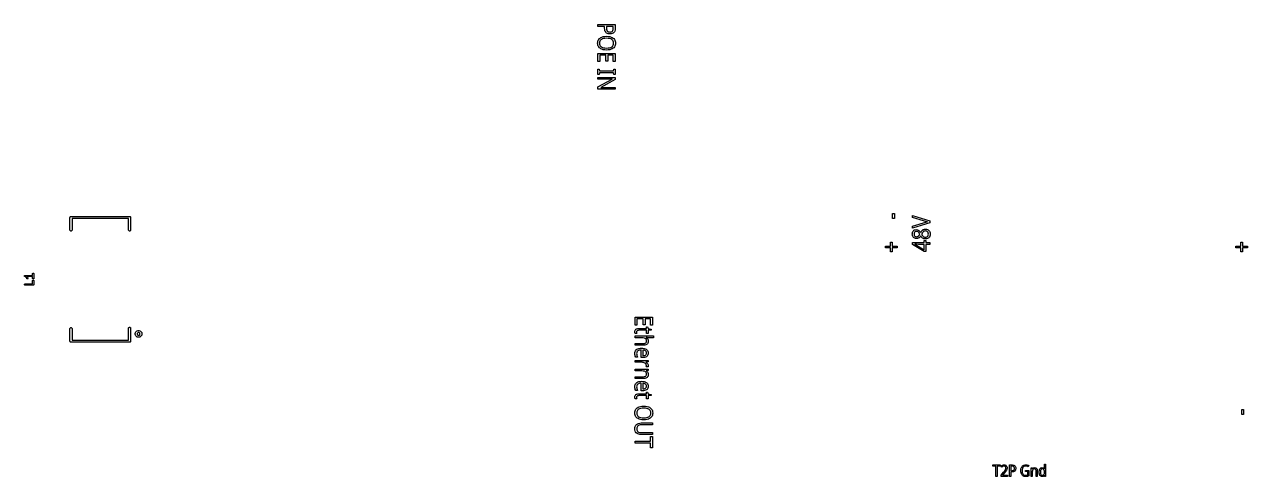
# Model space of a CAD drawing. Header units: inches. Extents: x 5.9 to 18, y -6.3 to -1.5.
# Drawn here: x 12.04 to 17.96, y -6.27 to -4.09 of the extents above; entities that cross this region are included whole.
import ezdxf

# ---------------------------------------------------------------- set-up
doc = ezdxf.new("R2010")
doc.units = ezdxf.units.IN
doc.header["$MEASUREMENT"] = 0
doc.layers.add('F.Silkscreen', color=41, linetype='CONTINUOUS', true_color=0xf2eda1)

msp = doc.modelspace()

# ---------------------------------------------------------------- linework, layer by layer
at = {"layer": 'F.Silkscreen', "linetype": 'CONTINUOUS'}
for p, q in [((14.8148, -4.0971), (14.8148, -4.088)), ((14.8148, -4.088), (14.8988, -4.088)), ((14.8475, -4.0971), (14.8148, -4.0971)), ((14.8475, -4.1044), (14.8475, -4.0971)), ((14.8475, -4.1054), (14.8475, -4.1044)), ((14.848, -4.1125), (14.8475, -4.1054)), ((14.8493, -4.1181), (14.848, -4.1125)), ((14.8513, -4.1225), (14.8493, -4.1181)), ((14.8542, -4.1264), (14.8513, -4.1225)), ((14.8574, -4.1293), (14.8542, -4.1264)), ((14.8897, -4.0971), (14.8566, -4.0971)), ((14.8566, -4.0971), (14.8566, -4.1044)), ((14.8566, -4.1044), (14.8571, -4.1112)), ((14.8571, -4.1112), (14.8585, -4.1161)), ((14.8611, -4.1314), (14.8574, -4.1293)), ((14.8585, -4.1161), (14.8605, -4.1197)), ((14.8605, -4.1197), (14.8626, -4.1218)), ((14.8652, -4.1329), (14.8611, -4.1314)), ((14.8626, -4.1218), (14.8654, -4.1234)), ((14.8695, -4.1338), (14.8652, -4.1329)), ((14.8654, -4.1234), (14.869, -4.1244)), ((14.869, -4.1244), (14.8736, -4.1247)), ((14.8741, -4.1341), (14.8695, -4.1338)), ((14.8736, -4.1247), (14.8776, -4.1244)), ((14.8799, -4.1337), (14.8741, -4.1341)), ((14.8776, -4.1244), (14.8809, -4.1235)), ((14.8847, -4.1324), (14.8799, -4.1337)), ((14.8809, -4.1235), (14.8836, -4.1222)), ((14.8836, -4.1222), (14.8857, -4.1203)), ((14.8888, -4.1304), (14.8847, -4.1324)), ((14.8857, -4.1203), (14.8878, -4.1171)), ((14.8878, -4.1171), (14.8892, -4.1126)), ((14.8923, -4.1276), (14.8888, -4.1304)), ((14.8892, -4.1126), (14.8897, -4.1063)), ((14.8897, -4.1063), (14.8897, -4.0971)), ((14.8949, -4.1243), (14.8923, -4.1276)), ((14.897, -4.12), (14.8949, -4.1243)), ((14.8983, -4.1143), (14.897, -4.12)), ((14.8988, -4.1071), (14.8983, -4.1143)), ((14.8988, -4.088), (14.8988, -4.1071)), ((14.8137, -4.1786), (14.814, -4.173)), ((14.814, -4.184), (14.8137, -4.1786)), ((14.814, -4.173), (14.8151, -4.1681)), ((14.8151, -4.1889), (14.814, -4.184)), ((14.8151, -4.1681), (14.8168, -4.1638)), ((14.8168, -4.1931), (14.8151, -4.1889)), ((14.8168, -4.1638), (14.8191, -4.16)), ((14.8191, -4.1968), (14.8168, -4.1931)), ((14.8191, -4.16), (14.822, -4.1565)), ((14.822, -4.2003), (14.8191, -4.1968)), ((14.822, -4.1565), (14.8255, -4.1536)), ((14.8255, -4.2033), (14.822, -4.2003)), ((14.8232, -4.1737), (14.8228, -4.1786)), ((14.8228, -4.1786), (14.8232, -4.1835)), ((14.8244, -4.1695), (14.8232, -4.1737)), ((14.8232, -4.1835), (14.8244, -4.1877)), ((14.8263, -4.1661), (14.8244, -4.1695)), ((14.8244, -4.1877), (14.8263, -4.1912)), ((14.8255, -4.1536), (14.8296, -4.151)), ((14.8287, -4.1631), (14.8263, -4.1661)), ((14.8263, -4.1912), (14.8288, -4.1941)), ((14.8319, -4.1606), (14.8287, -4.1631)), ((14.8288, -4.1941), (14.8319, -4.1965)), ((14.8296, -4.151), (14.8342, -4.1489)), ((14.8366, -4.1583), (14.8319, -4.1606)), ((14.8319, -4.1965), (14.8366, -4.1989)), ((14.8342, -4.1489), (14.8409, -4.147)), ((14.8422, -4.1565), (14.8366, -4.1583)), ((14.8366, -4.1989), (14.8422, -4.2006)), ((14.8409, -4.147), (14.8484, -4.1458)), ((14.8489, -4.1553), (14.8422, -4.1565)), ((14.8422, -4.2006), (14.8489, -4.2018)), ((14.8484, -4.1458), (14.857, -4.1453)), ((14.8569, -4.1549), (14.8489, -4.1553)), ((14.865, -4.1553), (14.8569, -4.1549)), ((14.857, -4.1453), (14.8656, -4.1458)), ((14.8716, -4.1565), (14.865, -4.1553)), ((14.865, -4.2018), (14.8717, -4.2006)), ((14.8656, -4.1458), (14.8731, -4.147)), ((14.8772, -4.1583), (14.8716, -4.1565)), ((14.8717, -4.2006), (14.8772, -4.1989)), ((14.8731, -4.147), (14.8796, -4.1489)), ((14.8818, -4.1607), (14.8772, -4.1583)), ((14.8772, -4.1989), (14.8818, -4.1965)), ((14.8796, -4.1489), (14.8842, -4.151)), ((14.8849, -4.1632), (14.8818, -4.1607)), ((14.8818, -4.1965), (14.8849, -4.1941)), ((14.8842, -4.151), (14.8882, -4.1535)), ((14.8874, -4.1661), (14.8849, -4.1632)), ((14.8849, -4.1941), (14.8874, -4.1912)), ((14.8892, -4.1696), (14.8874, -4.1661)), ((14.8874, -4.1912), (14.8892, -4.1877)), ((14.8882, -4.1535), (14.8917, -4.1565)), ((14.8918, -4.2003), (14.8883, -4.2033)), ((14.8904, -4.1738), (14.8892, -4.1696)), ((14.8892, -4.1877), (14.8904, -4.1836)), ((14.8908, -4.1787), (14.8904, -4.1738)), ((14.8904, -4.1836), (14.8908, -4.1787)), ((14.8917, -4.1565), (14.8947, -4.16)), ((14.8947, -4.1968), (14.8918, -4.2003)), ((14.8947, -4.16), (14.897, -4.1638)), ((14.897, -4.1931), (14.8947, -4.1968)), ((14.897, -4.1638), (14.8986, -4.1681)), ((14.8987, -4.1889), (14.897, -4.1931)), ((14.8986, -4.1681), (14.8997, -4.173)), ((14.8997, -4.1841), (14.8987, -4.1889)), ((14.8997, -4.173), (14.9001, -4.1787)), ((14.9001, -4.1787), (14.8997, -4.1841)), ((14.8148, -4.2679), (14.8148, -4.2277)), ((14.8148, -4.2277), (14.8988, -4.2277)), ((14.8541, -4.2367), (14.8241, -4.2367)), ((14.8241, -4.2367), (14.8241, -4.2679)), ((14.8295, -4.2058), (14.8255, -4.2033)), ((14.8342, -4.208), (14.8295, -4.2058)), ((14.8408, -4.21), (14.8342, -4.208)), ((14.8483, -4.2113), (14.8408, -4.21)), ((14.8569, -4.2118), (14.8483, -4.2113)), ((14.8489, -4.2018), (14.8569, -4.2022)), ((14.8541, -4.2661), (14.8541, -4.2367)), ((14.8569, -4.2022), (14.865, -4.2018)), ((14.8655, -4.2113), (14.8569, -4.2118)), ((14.8895, -4.2367), (14.8633, -4.2367)), ((14.8633, -4.2367), (14.8633, -4.2661)), ((14.8731, -4.21), (14.8655, -4.2113)), ((14.8797, -4.208), (14.8731, -4.21)), ((14.8843, -4.2058), (14.8797, -4.208)), ((14.8883, -4.2033), (14.8843, -4.2058)), ((14.8895, -4.2679), (14.8895, -4.2367)), ((14.8988, -4.2277), (14.8988, -4.2679)), ((14.8241, -4.2679), (14.8148, -4.2679)), ((14.8148, -4.3301), (14.8148, -4.3041)), ((14.8148, -4.3041), (14.8209, -4.3041)), ((14.8209, -4.3041), (14.8232, -4.3126)), ((14.8232, -4.3126), (14.8903, -4.3126)), ((14.8633, -4.2661), (14.8541, -4.2661)), ((14.8988, -4.2679), (14.8895, -4.2679)), ((14.8903, -4.3126), (14.8927, -4.3041)), ((14.8927, -4.3041), (14.8988, -4.3041)), ((14.8988, -4.3041), (14.8988, -4.3301)), ((14.8209, -4.3301), (14.8148, -4.3301)), ((14.8148, -4.3523), (14.8148, -4.344)), ((14.8148, -4.344), (14.8988, -4.344)), ((14.8148, -4.3904), (14.8846, -4.3519)), ((14.8617, -4.3523), (14.8148, -4.3523)), ((14.8232, -4.3216), (14.8209, -4.3301)), ((14.8903, -4.3216), (14.8232, -4.3216)), ((14.8988, -4.3544), (14.8293, -4.3929)), ((14.8743, -4.352), (14.8617, -4.3523)), ((14.8846, -4.3515), (14.8743, -4.352)), ((14.8846, -4.3519), (14.8846, -4.3515)), ((14.8927, -4.3301), (14.8903, -4.3216)), ((14.8988, -4.3301), (14.8927, -4.3301)), ((14.8988, -4.344), (14.8988, -4.3544)), ((14.8148, -4.401), (14.8148, -4.3904)), ((14.8988, -4.401), (14.8148, -4.401)), ((14.8293, -4.3929), (14.8293, -4.3933)), ((14.8293, -4.3933), (14.8349, -4.393)), ((14.8349, -4.393), (14.8432, -4.3927)), ((14.8432, -4.3927), (14.8514, -4.3925)), ((14.8514, -4.3925), (14.8988, -4.3925)), ((14.8988, -4.3925), (14.8988, -4.401)), ((12.2608, -5.0217), (12.2609, -5.0207)), ((12.2608, -5.0827), (12.2608, -5.0217)), ((12.2609, -5.0207), (12.2617, -5.0189)), ((12.2617, -5.0189), (12.263, -5.0176)), ((12.263, -5.0176), (12.2648, -5.0168)), ((12.2648, -5.0168), (12.2657, -5.0167)), ((12.2657, -5.0167), (12.5492, -5.0167)), ((12.5443, -5.0266), (12.2707, -5.0266)), ((12.2707, -5.0266), (12.2707, -5.0827)), ((12.5443, -5.0827), (12.5443, -5.0266)), ((12.5492, -5.0167), (12.5502, -5.0168)), ((12.5502, -5.0168), (12.5519, -5.0176)), ((12.5519, -5.0176), (12.5533, -5.0189)), ((12.5533, -5.0189), (12.554, -5.0207)), ((12.554, -5.0207), (12.5541, -5.0217)), ((12.5541, -5.0217), (12.5541, -5.0827)), ((16.2402, -5.0269), (16.2402, -5.0025)), ((16.2402, -5.0025), (16.2493, -5.0025)), ((16.2493, -5.0269), (16.2402, -5.0269)), ((16.2493, -5.0025), (16.2493, -5.0269)), ((16.3373, -5.0221), (16.3373, -5.0125)), ((16.3373, -5.0125), (16.4213, -5.0382)), ((16.3909, -5.0382), (16.3373, -5.0221)), ((12.2609, -5.0836), (12.2608, -5.0827)), ((12.2617, -5.0854), (12.2609, -5.0836)), ((12.263, -5.0868), (12.2617, -5.0854)), ((12.2648, -5.0875), (12.263, -5.0868)), ((12.2667, -5.0875), (12.2648, -5.0875)), ((12.2685, -5.0868), (12.2667, -5.0875)), ((12.2698, -5.0854), (12.2685, -5.0868)), ((12.2706, -5.0836), (12.2698, -5.0854)), ((12.2707, -5.0827), (12.2706, -5.0836)), ((12.5444, -5.0836), (12.5443, -5.0827)), ((12.5451, -5.0854), (12.5444, -5.0836)), ((12.5465, -5.0868), (12.5451, -5.0854)), ((12.5483, -5.0875), (12.5465, -5.0868)), ((12.5502, -5.0875), (12.5483, -5.0875)), ((12.5519, -5.0868), (12.5502, -5.0875)), ((12.5533, -5.0854), (12.5519, -5.0868)), ((12.554, -5.0836), (12.5533, -5.0854)), ((12.5541, -5.0827), (12.554, -5.0836)), ((16.4213, -5.0473), (16.3373, -5.073)), ((16.3373, -5.0635), (16.3912, -5.0473)), ((16.3373, -5.073), (16.3373, -5.0635)), ((16.3391, -5.0895), (16.3413, -5.0864)), ((16.3413, -5.0864), (16.3442, -5.0837)), ((16.3442, -5.0837), (16.3475, -5.0819)), ((16.3475, -5.0819), (16.3515, -5.0807)), ((16.3515, -5.0807), (16.3562, -5.0803)), ((16.3566, -5.0891), (16.3529, -5.0895)), ((16.3562, -5.0803), (16.3611, -5.0808)), ((16.3606, -5.0895), (16.3566, -5.0891)), ((16.3611, -5.0808), (16.3651, -5.0822)), ((16.3651, -5.0822), (16.3686, -5.0844)), ((16.3686, -5.0844), (16.3717, -5.0872)), ((16.3717, -5.0872), (16.3744, -5.0904)), ((16.3795, -5.0898), (16.3824, -5.086)), ((16.3824, -5.086), (16.3858, -5.0827)), ((16.3858, -5.0827), (16.3896, -5.0802)), ((16.3924, -5.0885), (16.3895, -5.0908)), ((16.3896, -5.0802), (16.3925, -5.079)), ((16.4008, -5.041), (16.3909, -5.0382)), ((16.3912, -5.0473), (16.4009, -5.0446)), ((16.3958, -5.0871), (16.3924, -5.0885)), ((16.3925, -5.079), (16.3957, -5.0783)), ((16.3957, -5.0783), (16.3995, -5.078)), ((16.3996, -5.0867), (16.3958, -5.0871)), ((16.3995, -5.078), (16.4047, -5.0784)), ((16.4037, -5.0871), (16.3996, -5.0867)), ((16.4095, -5.0428), (16.4008, -5.041)), ((16.4009, -5.0446), (16.4095, -5.0428)), ((16.4072, -5.0884), (16.4037, -5.0871)), ((16.4047, -5.0784), (16.4091, -5.0796)), ((16.4102, -5.0906), (16.4072, -5.0884)), ((16.4091, -5.0796), (16.4129, -5.0816)), ((16.4129, -5.0816), (16.4163, -5.0844)), ((16.4163, -5.0844), (16.4189, -5.0877)), ((16.4189, -5.0877), (16.4208, -5.0916)), ((16.4213, -5.0382), (16.4213, -5.0473)), ((16.2306, -5.1609), (16.2306, -5.1408)), ((16.2306, -5.1408), (16.239, -5.1408)), ((16.239, -5.1408), (16.239, -5.1609)), ((16.3361, -5.1019), (16.3365, -5.0972)), ((16.3361, -5.102), (16.3361, -5.1019)), ((16.3364, -5.106), (16.3361, -5.102)), ((16.3372, -5.1096), (16.3364, -5.106)), ((16.3365, -5.0972), (16.3375, -5.093)), ((16.3368, -5.1516), (16.3368, -5.1431)), ((16.3368, -5.1431), (16.3929, -5.1431)), ((16.3385, -5.1129), (16.3372, -5.1096)), ((16.3375, -5.093), (16.3391, -5.0895)), ((16.3403, -5.1159), (16.3385, -5.1129)), ((16.3426, -5.1185), (16.3403, -5.1159)), ((16.3452, -5.1205), (16.3426, -5.1185)), ((16.3449, -5.0982), (16.3445, -5.102)), ((16.3445, -5.102), (16.3449, -5.1056)), ((16.3459, -5.0951), (16.3449, -5.0982)), ((16.3449, -5.1056), (16.3459, -5.1086)), ((16.3483, -5.1221), (16.3452, -5.1205)), ((16.3476, -5.0926), (16.3459, -5.0951)), ((16.3459, -5.1086), (16.3476, -5.1111)), ((16.3499, -5.0907), (16.3476, -5.0926)), ((16.3476, -5.1111), (16.3499, -5.1131)), ((16.3519, -5.123), (16.3483, -5.1221)), ((16.3529, -5.0895), (16.3499, -5.0907)), ((16.3499, -5.1131), (16.3529, -5.1143)), ((16.3561, -5.1234), (16.3519, -5.123)), ((16.3529, -5.1143), (16.3566, -5.1147)), ((16.3611, -5.1229), (16.3561, -5.1234)), ((16.3566, -5.1147), (16.3607, -5.1142)), ((16.3639, -5.0907), (16.3606, -5.0895)), ((16.3607, -5.1142), (16.3639, -5.1129)), ((16.3653, -5.1217), (16.3611, -5.1229)), ((16.3666, -5.0927), (16.3639, -5.0907)), ((16.3639, -5.1129), (16.3666, -5.1109)), ((16.3689, -5.1197), (16.3653, -5.1217)), ((16.3699, -5.0966), (16.3666, -5.0927)), ((16.3666, -5.1109), (16.3689, -5.1082)), ((16.3689, -5.1082), (16.3717, -5.1034)), ((16.3735, -5.1157), (16.3689, -5.1197)), ((16.3728, -5.1015), (16.3699, -5.0966)), ((16.3717, -5.1034), (16.3728, -5.1015)), ((16.3774, -5.1108), (16.3735, -5.1157)), ((16.3744, -5.0904), (16.3768, -5.094)), ((16.3768, -5.094), (16.3795, -5.0898)), ((16.3798, -5.1146), (16.3774, -5.1108)), ((16.3826, -5.1181), (16.3798, -5.1146)), ((16.3823, -5.1018), (16.3816, -5.1034)), ((16.3816, -5.1034), (16.3841, -5.1077)), ((16.3846, -5.0973), (16.3823, -5.1018)), ((16.386, -5.1212), (16.3826, -5.1181)), ((16.3841, -5.1077), (16.3866, -5.1111)), ((16.387, -5.0937), (16.3846, -5.0973)), ((16.3899, -5.1236), (16.386, -5.1212)), ((16.3866, -5.1111), (16.3892, -5.1135)), ((16.3895, -5.0908), (16.387, -5.0937)), ((16.3892, -5.1135), (16.3923, -5.1155)), ((16.3928, -5.1248), (16.3899, -5.1236)), ((16.3923, -5.1155), (16.3958, -5.1166)), ((16.3961, -5.1255), (16.3928, -5.1248)), ((16.3929, -5.1431), (16.3929, -5.1326)), ((16.3929, -5.1326), (16.4022, -5.1326)), ((16.3958, -5.1166), (16.4, -5.117)), ((16.3999, -5.1257), (16.3961, -5.1255)), ((16.4051, -5.1253), (16.3999, -5.1257)), ((16.4, -5.117), (16.4039, -5.1166)), ((16.4022, -5.1326), (16.4022, -5.1431)), ((16.4022, -5.1431), (16.4213, -5.1431)), ((16.4039, -5.1166), (16.4072, -5.1154)), ((16.4095, -5.1241), (16.4051, -5.1253)), ((16.4072, -5.1154), (16.4102, -5.1133)), ((16.4133, -5.1221), (16.4095, -5.1241)), ((16.4123, -5.0933), (16.4102, -5.0906)), ((16.4102, -5.1133), (16.4123, -5.1106)), ((16.4137, -5.097), (16.4123, -5.0933)), ((16.4123, -5.1106), (16.4137, -5.1069)), ((16.4165, -5.1194), (16.4133, -5.1221)), ((16.4142, -5.1018), (16.4137, -5.097)), ((16.4137, -5.1069), (16.4142, -5.1018)), ((16.419, -5.1162), (16.4165, -5.1194)), ((16.4208, -5.1123), (16.419, -5.1162)), ((16.4208, -5.0916), (16.422, -5.0962)), ((16.422, -5.1075), (16.4208, -5.1123)), ((16.4213, -5.1431), (16.4213, -5.1517)), ((16.422, -5.0962), (16.4224, -5.1016)), ((16.4224, -5.1016), (16.422, -5.1075)), ((17.9256, -5.1609), (17.9256, -5.1408)), ((17.9256, -5.1408), (17.934, -5.1408)), ((17.934, -5.1408), (17.934, -5.1609)), ((16.2063, -5.1681), (16.2063, -5.1609)), ((16.2063, -5.1609), (16.2306, -5.1609)), ((16.2306, -5.1681), (16.2063, -5.1681)), ((16.2306, -5.1882), (16.2306, -5.1681)), ((16.239, -5.1882), (16.2306, -5.1882)), ((16.239, -5.1609), (16.2632, -5.1609)), ((16.2632, -5.1681), (16.239, -5.1681)), ((16.239, -5.1681), (16.239, -5.1882)), ((16.2632, -5.1609), (16.2632, -5.1681)), ((16.3368, -5.1523), (16.3368, -5.1516)), ((16.3934, -5.1861), (16.3368, -5.1523)), ((16.3561, -5.1515), (16.3479, -5.1511)), ((16.3479, -5.1511), (16.3479, -5.1516)), ((16.3479, -5.1516), (16.3527, -5.1536)), ((16.3527, -5.1536), (16.3571, -5.1559)), ((16.3665, -5.1517), (16.3561, -5.1515)), ((16.3571, -5.1559), (16.3929, -5.1775)), ((16.3929, -5.1517), (16.3665, -5.1517)), ((16.3929, -5.1775), (16.3929, -5.1517)), ((16.4022, -5.1861), (16.3934, -5.1861)), ((16.4213, -5.1517), (16.4022, -5.1517)), ((16.4022, -5.1517), (16.4022, -5.1861)), ((17.9013, -5.1681), (17.9013, -5.1609)), ((17.9013, -5.1609), (17.9256, -5.1609)), ((17.9256, -5.1681), (17.9013, -5.1681)), ((17.9256, -5.1882), (17.9256, -5.1681)), ((17.934, -5.1882), (17.9256, -5.1882)), ((17.934, -5.1609), (17.9582, -5.1609)), ((17.9582, -5.1681), (17.934, -5.1681)), ((17.934, -5.1681), (17.934, -5.1882)), ((17.9582, -5.1609), (17.9582, -5.1681)), ((12.0405, -5.3049), (12.0406, -5.3046)), ((12.0406, -5.3052), (12.0405, -5.3049)), ((12.0406, -5.3044), (12.0407, -5.3041)), ((12.0406, -5.3046), (12.0406, -5.3044)), ((12.0406, -5.3055), (12.0406, -5.3052)), ((12.0407, -5.3058), (12.0406, -5.3055)), ((12.0407, -5.3041), (12.0408, -5.3038)), ((12.0408, -5.3061), (12.0407, -5.3058)), ((12.0408, -5.3038), (12.0409, -5.3036)), ((12.0409, -5.3063), (12.0408, -5.3061)), ((12.0409, -5.3036), (12.041, -5.3033)), ((12.041, -5.3066), (12.0409, -5.3063)), ((12.041, -5.3033), (12.0412, -5.3031)), ((12.0412, -5.3068), (12.041, -5.3066)), ((12.0412, -5.3031), (12.0414, -5.3028)), ((12.0414, -5.307), (12.0412, -5.3068)), ((12.0414, -5.3028), (12.0416, -5.3027)), ((12.0419, -5.3074), (12.0414, -5.307)), ((12.0416, -5.3027), (12.0419, -5.3025)), ((12.0419, -5.3025), (12.0421, -5.3024)), ((12.0472, -5.311), (12.0419, -5.3074)), ((12.0419, -5.3074), (12.0419, -5.3074)), ((12.0419, -5.3074), (12.0419, -5.3074)), ((12.0419, -5.3074), (12.0419, -5.3074)), ((12.0421, -5.3024), (12.0424, -5.3022)), ((12.0424, -5.3022), (12.0427, -5.3021)), ((12.0427, -5.3021), (12.0429, -5.302)), ((12.0429, -5.302), (12.0435, -5.302)), ((12.0435, -5.302), (12.0435, -5.302)), ((12.0435, -5.302), (12.0435, -5.302)), ((12.0435, -5.302), (12.0435, -5.302)), ((12.0435, -5.302), (12.0799, -5.302)), ((12.0504, -5.3142), (12.0472, -5.311)), ((12.0521, -5.3175), (12.0504, -5.3142)), ((12.0524, -5.318), (12.0521, -5.3175)), ((12.0533, -5.3187), (12.0524, -5.318)), ((12.0799, -5.3079), (12.0525, -5.3079)), ((12.0525, -5.3079), (12.055, -5.3103)), ((12.0544, -5.3191), (12.0533, -5.3187)), ((12.0555, -5.319), (12.0544, -5.3191)), ((12.055, -5.3103), (12.0551, -5.3106)), ((12.0551, -5.3106), (12.0552, -5.3106)), ((12.0552, -5.3106), (12.0553, -5.3107)), ((12.0553, -5.3107), (12.0553, -5.3108)), ((12.0553, -5.3108), (12.0554, -5.3109)), ((12.0554, -5.3109), (12.0555, -5.3111)), ((12.0555, -5.3111), (12.0574, -5.3149)), ((12.0566, -5.3185), (12.0555, -5.319)), ((12.0573, -5.3176), (12.0566, -5.3185)), ((12.0577, -5.3165), (12.0573, -5.3176)), ((12.0574, -5.3149), (12.0576, -5.3154)), ((12.0576, -5.3154), (12.0577, -5.3165)), ((12.0799, -5.2937), (12.08, -5.2931)), ((12.0799, -5.302), (12.0799, -5.2937)), ((12.0799, -5.3162), (12.0799, -5.3079)), ((12.08, -5.3168), (12.0799, -5.3162)), ((12.08, -5.2931), (12.0804, -5.292)), ((12.0804, -5.3178), (12.08, -5.3168)), ((12.08, -5.3269), (12.0804, -5.3258)), ((12.0804, -5.292), (12.0812, -5.2912)), ((12.0812, -5.3186), (12.0804, -5.3178)), ((12.0804, -5.3258), (12.0812, -5.325)), ((12.0812, -5.2912), (12.0823, -5.2908)), ((12.0823, -5.3191), (12.0812, -5.3186)), ((12.0812, -5.325), (12.0823, -5.3245)), ((12.0823, -5.2908), (12.0834, -5.2908)), ((12.0834, -5.3191), (12.0823, -5.3191)), ((12.0823, -5.3245), (12.0834, -5.3245)), ((12.0834, -5.2908), (12.0845, -5.2912)), ((12.0845, -5.3186), (12.0834, -5.3191)), ((12.0834, -5.3245), (12.0845, -5.325)), ((12.0845, -5.2912), (12.0853, -5.292)), ((12.0853, -5.3178), (12.0845, -5.3186)), ((12.0845, -5.325), (12.0853, -5.3258)), ((12.0853, -5.292), (12.0858, -5.2931)), ((12.0858, -5.3168), (12.0853, -5.3178)), ((12.0853, -5.3258), (12.0858, -5.3269)), ((12.0858, -5.2931), (12.0858, -5.2937)), ((12.0858, -5.2937), (12.0858, -5.3162)), ((12.0858, -5.3162), (12.0858, -5.3168)), ((12.0406, -5.3456), (12.041, -5.3445)), ((12.0406, -5.3468), (12.0406, -5.3456)), ((12.041, -5.3478), (12.0406, -5.3468)), ((12.041, -5.3445), (12.0419, -5.3437)), ((12.0419, -5.3486), (12.041, -5.3478)), ((12.0419, -5.3437), (12.0429, -5.3433)), ((12.0429, -5.3491), (12.0419, -5.3486)), ((12.0429, -5.3433), (12.0435, -5.3432)), ((12.0435, -5.3491), (12.0429, -5.3491)), ((12.0435, -5.3432), (12.0799, -5.3432)), ((12.0829, -5.3491), (12.0435, -5.3491)), ((12.0799, -5.3274), (12.08, -5.3269)), ((12.0799, -5.3432), (12.0799, -5.3274)), ((12.0834, -5.3491), (12.0829, -5.3491)), ((12.0845, -5.3486), (12.0834, -5.3491)), ((12.0853, -5.3478), (12.0845, -5.3486)), ((12.0858, -5.3468), (12.0853, -5.3478)), ((12.0858, -5.3269), (12.0858, -5.3274)), ((12.0858, -5.3274), (12.0858, -5.3462)), ((12.0858, -5.3462), (12.0858, -5.3468)), ((14.9948, -5.5432), (14.9948, -5.503)), ((14.9948, -5.503), (15.0788, -5.503)), ((15.0788, -5.503), (15.0788, -5.5432)), ((12.2608, -5.5591), (12.2609, -5.5581)), ((12.2608, -5.6201), (12.2608, -5.5591)), ((12.2609, -5.5581), (12.2617, -5.5563)), ((12.2617, -5.5563), (12.263, -5.555)), ((12.263, -5.555), (12.2648, -5.5542)), ((12.2648, -5.5542), (12.2667, -5.5542)), ((12.2667, -5.5542), (12.2685, -5.555)), ((12.2685, -5.555), (12.2698, -5.5563)), ((12.2698, -5.5563), (12.2706, -5.5581)), ((12.2706, -5.5581), (12.2707, -5.5591)), ((12.2707, -5.5591), (12.2707, -5.6152)), ((12.5443, -5.5571), (12.5444, -5.5561)), ((12.5443, -5.6152), (12.5443, -5.5571)), ((12.5444, -5.5561), (12.5451, -5.5544)), ((12.5451, -5.5544), (12.5465, -5.553)), ((12.5465, -5.553), (12.5483, -5.5523)), ((12.5483, -5.5523), (12.5502, -5.5523)), ((12.5502, -5.5523), (12.5519, -5.553)), ((12.5519, -5.553), (12.5533, -5.5544)), ((12.5533, -5.5544), (12.554, -5.5561)), ((12.554, -5.5561), (12.5541, -5.5571)), ((12.5541, -5.5571), (12.5541, -5.6201)), ((15.0041, -5.5432), (14.9948, -5.5432)), ((14.9968, -5.5643), (14.9987, -5.5624)), ((14.9987, -5.5624), (15.0013, -5.5607)), ((15.0013, -5.5607), (15.0042, -5.5596)), ((15.0341, -5.5121), (15.0041, -5.5121)), ((15.0041, -5.5121), (15.0041, -5.5432)), ((15.0042, -5.5596), (15.0081, -5.5588)), ((15.0081, -5.5588), (15.0132, -5.5585)), ((15.0132, -5.5585), (15.0499, -5.5585)), ((15.0341, -5.5414), (15.0341, -5.5121)), ((15.0433, -5.5414), (15.0341, -5.5414)), ((15.0695, -5.5121), (15.0433, -5.5121)), ((15.0433, -5.5121), (15.0433, -5.5414)), ((15.0499, -5.5585), (15.0499, -5.5509)), ((15.0499, -5.5509), (15.0548, -5.5509)), ((15.0548, -5.5509), (15.0589, -5.5586)), ((15.0589, -5.5586), (15.0723, -5.5622)), ((15.0695, -5.5432), (15.0695, -5.5121)), ((15.0788, -5.5432), (15.0695, -5.5432)), ((15.0723, -5.5622), (15.0723, -5.5674)), ((12.2609, -5.621), (12.2608, -5.6201)), ((12.2617, -5.6228), (12.2609, -5.621)), ((12.2707, -5.6152), (12.5443, -5.6152)), ((12.554, -5.621), (12.5533, -5.6228)), ((12.5541, -5.6201), (12.554, -5.621)), ((12.5759, -5.5825), (12.5771, -5.5782)), ((12.5759, -5.5833), (12.5759, -5.5825)), ((12.5759, -5.5868), (12.5759, -5.5833)), ((12.5771, -5.591), (12.5759, -5.5868)), ((12.5771, -5.5782), (12.5792, -5.5745)), ((12.5792, -5.5948), (12.5771, -5.591)), ((12.5792, -5.5745), (12.5823, -5.5714)), ((12.5823, -5.5979), (12.5792, -5.5948)), ((12.5823, -5.5714), (12.5861, -5.5692)), ((12.5861, -5.6001), (12.5823, -5.5979)), ((12.5867, -5.5807), (12.5856, -5.5833)), ((12.5856, -5.5833), (12.5856, -5.586)), ((12.5856, -5.586), (12.5867, -5.5885)), ((12.5861, -5.5692), (12.5903, -5.5681)), ((12.5903, -5.6012), (12.5861, -5.6001)), ((12.5886, -5.5788), (12.5867, -5.5807)), ((12.5867, -5.5885), (12.5886, -5.5905)), ((12.5911, -5.5778), (12.5886, -5.5788)), ((12.5886, -5.5905), (12.5911, -5.5915)), ((12.5903, -5.5681), (12.5947, -5.5681)), ((12.5947, -5.6012), (12.5903, -5.6012)), ((12.5939, -5.5778), (12.5911, -5.5778)), ((12.5911, -5.5915), (12.5939, -5.5915)), ((12.5964, -5.5788), (12.5939, -5.5778)), ((12.5939, -5.5915), (12.5964, -5.5905)), ((12.5947, -5.5681), (12.5989, -5.5692)), ((12.5989, -5.6001), (12.5947, -5.6012)), ((12.5984, -5.5807), (12.5964, -5.5788)), ((12.5964, -5.5905), (12.5984, -5.5885)), ((12.5994, -5.5833), (12.5984, -5.5807)), ((12.5984, -5.5885), (12.5994, -5.586)), ((12.5989, -5.5692), (12.6027, -5.5714)), ((12.6027, -5.5979), (12.5989, -5.6001)), ((12.5994, -5.586), (12.5994, -5.5833)), ((12.6027, -5.5714), (12.6058, -5.5745)), ((12.6058, -5.5948), (12.6027, -5.5979)), ((12.6058, -5.5745), (12.608, -5.5782)), ((12.608, -5.591), (12.6058, -5.5948)), ((12.608, -5.5782), (12.6091, -5.5825)), ((12.6091, -5.5868), (12.608, -5.591)), ((12.6091, -5.5825), (12.6091, -5.5868)), ((14.9937, -5.5743), (14.9941, -5.5702)), ((14.9942, -5.5794), (14.9937, -5.5743)), ((14.9941, -5.5702), (14.9954, -5.5665)), ((14.9948, -5.5818), (14.9942, -5.5794)), ((14.9955, -5.5834), (14.9948, -5.5818)), ((14.9948, -5.6031), (14.9948, -5.5942)), ((14.9948, -5.5942), (15.0842, -5.5942)), ((15.0274, -5.6031), (14.9948, -5.6031)), ((14.9954, -5.5665), (14.9968, -5.5643)), ((15.0034, -5.5834), (14.9955, -5.5834)), ((15.0024, -5.5735), (15.0021, -5.5759)), ((15.0021, -5.5759), (15.0025, -5.58)), ((15.0034, -5.5715), (15.0024, -5.5735)), ((15.0025, -5.58), (15.0034, -5.5834)), ((15.0049, -5.5698), (15.0034, -5.5715)), ((15.0069, -5.5685), (15.0049, -5.5698)), ((15.0097, -5.5677), (15.0069, -5.5685)), ((15.0134, -5.5674), (15.0097, -5.5677)), ((15.0499, -5.5674), (15.0134, -5.5674)), ((15.0347, -5.6035), (15.0274, -5.6031)), ((15.0402, -5.6047), (15.0347, -5.6035)), ((15.0444, -5.6064), (15.0402, -5.6047)), ((15.0468, -5.6083), (15.0444, -5.6064)), ((15.0487, -5.6109), (15.0468, -5.6083)), ((15.0499, -5.6143), (15.0487, -5.6109)), ((15.0534, -5.6029), (15.0492, -5.6026)), ((15.0492, -5.6026), (15.0492, -5.6032)), ((15.0492, -5.6032), (15.0521, -5.6051)), ((15.0499, -5.583), (15.0499, -5.5674)), ((15.0579, -5.583), (15.0499, -5.583)), ((15.0503, -5.6189), (15.0499, -5.6143)), ((15.0499, -5.6227), (15.0503, -5.6189)), ((15.0521, -5.6051), (15.0545, -5.6075)), ((15.058, -5.6031), (15.0534, -5.6029)), ((15.0545, -5.6075), (15.0564, -5.6103)), ((15.0564, -5.6103), (15.0583, -5.6149)), ((15.0723, -5.5674), (15.0579, -5.5674)), ((15.0579, -5.5674), (15.0579, -5.583)), ((15.0842, -5.6031), (15.058, -5.6031)), ((15.0583, -5.6149), (15.0589, -5.62)), ((15.0589, -5.62), (15.0585, -5.625)), ((15.0842, -5.5942), (15.0842, -5.6031)), ((12.263, -5.6242), (12.2617, -5.6228)), ((12.2648, -5.6249), (12.263, -5.6242)), ((12.2657, -5.625), (12.2648, -5.6249)), ((12.5492, -5.625), (12.2657, -5.625)), ((12.5502, -5.6249), (12.5492, -5.625)), ((12.5519, -5.6242), (12.5502, -5.6249)), ((12.5533, -5.6228), (12.5519, -5.6242)), ((14.9937, -5.6794), (14.9941, -5.6744)), ((14.9939, -5.6848), (14.9937, -5.6794)), ((14.9941, -5.6744), (14.9953, -5.6699)), ((14.9948, -5.6398), (14.9948, -5.631)), ((14.9948, -5.631), (15.0352, -5.631)), ((15.0359, -5.6398), (14.9948, -5.6398)), ((14.9953, -5.6699), (14.9973, -5.6659)), ((14.9973, -5.6659), (15.0001, -5.6622)), ((15.0001, -5.6622), (15.0037, -5.6592)), ((15.0029, -5.6758), (15.0025, -5.6798)), ((15.0025, -5.6798), (15.0028, -5.6848)), ((15.0039, -5.6725), (15.0029, -5.6758)), ((15.0037, -5.6592), (15.0082, -5.6567)), ((15.0057, -5.6697), (15.0039, -5.6725)), ((15.0081, -5.6673), (15.0057, -5.6697)), ((15.011, -5.6654), (15.0081, -5.6673)), ((15.0082, -5.6567), (15.0131, -5.6549)), ((15.0146, -5.664), (15.011, -5.6654)), ((15.0131, -5.6549), (15.019, -5.6538)), ((15.019, -5.663), (15.0146, -5.664)), ((15.019, -5.6538), (15.0259, -5.6534)), ((15.0243, -5.6626), (15.019, -5.663)), ((15.0243, -5.6903), (15.0243, -5.6626)), ((15.0259, -5.6534), (15.0327, -5.6538)), ((15.0381, -5.6637), (15.0326, -5.6628)), ((15.0326, -5.6628), (15.0326, -5.6903)), ((15.0327, -5.6538), (15.0386, -5.6548)), ((15.0352, -5.631), (15.0402, -5.6306)), ((15.042, -5.6394), (15.0359, -5.6398)), ((15.0424, -5.6651), (15.0381, -5.6637)), ((15.0386, -5.6548), (15.0436, -5.6564)), ((15.0402, -5.6306), (15.0439, -5.6295)), ((15.0468, -5.6384), (15.042, -5.6394)), ((15.0458, -5.6672), (15.0424, -5.6651)), ((15.0436, -5.6564), (15.0483, -5.6587)), ((15.0439, -5.6295), (15.0466, -5.6279)), ((15.0484, -5.6699), (15.0458, -5.6672)), ((15.0466, -5.6279), (15.0486, -5.6257)), ((15.0506, -5.6368), (15.0468, -5.6384)), ((15.0483, -5.6587), (15.052, -5.6615)), ((15.05, -5.6732), (15.0484, -5.6699)), ((15.0486, -5.6257), (15.0499, -5.6227)), ((15.0492, -5.6832), (15.0502, -5.6805)), ((15.0506, -5.6772), (15.05, -5.6732)), ((15.0502, -5.6805), (15.0506, -5.6772)), ((15.0534, -5.6348), (15.0506, -5.6368)), ((15.052, -5.6615), (15.055, -5.6648)), ((15.0557, -5.6322), (15.0534, -5.6348)), ((15.055, -5.6648), (15.0572, -5.6685)), ((15.0574, -5.629), (15.0557, -5.6322)), ((15.0572, -5.6685), (15.0586, -5.6726)), ((15.0585, -5.625), (15.0574, -5.629)), ((15.0586, -5.6726), (15.059, -5.6773)), ((15.059, -5.6773), (15.0586, -5.6819)), ((14.9947, -5.689), (14.9939, -5.6848)), ((14.9959, -5.693), (14.9947, -5.689)), ((14.9948, -5.7222), (14.9948, -5.7133)), ((14.9948, -5.7133), (15.0579, -5.7133)), ((15.0285, -5.7222), (14.9948, -5.7222)), ((14.9978, -5.6972), (14.9959, -5.693)), ((15.0068, -5.6972), (14.9978, -5.6972)), ((15.0028, -5.6848), (15.0036, -5.689)), ((15.0036, -5.689), (15.0049, -5.6929)), ((15.0049, -5.6929), (15.0068, -5.6972)), ((15.0243, -5.6996), (15.0243, -5.6903)), ((15.0306, -5.6996), (15.0243, -5.6996)), ((15.0326, -5.7224), (15.0285, -5.7222)), ((15.0362, -5.6993), (15.0306, -5.6996)), ((15.0326, -5.6903), (15.0378, -5.6899)), ((15.0363, -5.7231), (15.0326, -5.7224)), ((15.0412, -5.6984), (15.0362, -5.6993)), ((15.0396, -5.7243), (15.0363, -5.7231)), ((15.0378, -5.6899), (15.0421, -5.6888)), ((15.0426, -5.726), (15.0396, -5.7243)), ((15.0456, -5.6969), (15.0412, -5.6984)), ((15.0421, -5.6888), (15.0456, -5.6871)), ((15.045, -5.7279), (15.0426, -5.726)), ((15.047, -5.7301), (15.045, -5.7279)), ((15.0456, -5.6871), (15.0477, -5.6854)), ((15.0496, -5.6949), (15.0456, -5.6969)), ((15.0579, -5.7205), (15.0463, -5.7216)), ((15.0463, -5.7216), (15.0463, -5.722)), ((15.0463, -5.722), (15.0511, -5.725)), ((15.0485, -5.7326), (15.047, -5.7301)), ((15.0477, -5.6854), (15.0492, -5.6832)), ((15.0493, -5.7352), (15.0485, -5.7326)), ((15.0496, -5.7379), (15.0493, -5.7352)), ((15.0494, -5.7409), (15.0496, -5.7379)), ((15.0529, -5.6923), (15.0496, -5.6949)), ((15.0511, -5.725), (15.0553, -5.7287)), ((15.0555, -5.6893), (15.0529, -5.6923)), ((15.0553, -5.7287), (15.0574, -5.7316)), ((15.0574, -5.6858), (15.0555, -5.6893)), ((15.0586, -5.6819), (15.0574, -5.6858)), ((15.0574, -5.7316), (15.0586, -5.7348)), ((15.0579, -5.7133), (15.0579, -5.7205)), ((15.0586, -5.7348), (15.059, -5.7385)), ((15.059, -5.7385), (15.0589, -5.7418)), ((14.9948, -5.7637), (14.9948, -5.7549)), ((14.9948, -5.7549), (15.0579, -5.7549)), ((15.0275, -5.7637), (14.9948, -5.7637)), ((14.9948, -5.8004), (14.9948, -5.7917)), ((14.9948, -5.7917), (15.0352, -5.7917)), ((15.0348, -5.7642), (15.0275, -5.7637)), ((15.0403, -5.7654), (15.0348, -5.7642)), ((15.0352, -5.7917), (15.0402, -5.7913)), ((15.0402, -5.7913), (15.0439, -5.7902)), ((15.0445, -5.7672), (15.0403, -5.7654)), ((15.0469, -5.799), (15.0421, -5.8001)), ((15.0439, -5.7902), (15.0466, -5.7886)), ((15.0469, -5.7691), (15.0445, -5.7672)), ((15.0466, -5.7886), (15.0486, -5.7863)), ((15.0487, -5.7717), (15.0469, -5.7691)), ((15.0507, -5.7975), (15.0469, -5.799)), ((15.0486, -5.7863), (15.0499, -5.7834)), ((15.0499, -5.7751), (15.0487, -5.7717)), ((15.0488, -5.7437), (15.0494, -5.7409)), ((15.0583, -5.7448), (15.0488, -5.7437)), ((15.0579, -5.762), (15.0493, -5.7633)), ((15.0493, -5.7633), (15.0493, -5.7638)), ((15.0493, -5.7638), (15.0523, -5.7658)), ((15.0503, -5.7796), (15.0499, -5.7751)), ((15.0499, -5.7834), (15.0503, -5.7796)), ((15.0536, -5.7955), (15.0507, -5.7975)), ((15.0523, -5.7658), (15.0547, -5.7682)), ((15.0558, -5.7929), (15.0536, -5.7955)), ((15.0547, -5.7682), (15.0566, -5.7711)), ((15.0575, -5.7897), (15.0558, -5.7929)), ((15.0566, -5.7711), (15.0584, -5.7759)), ((15.0586, -5.7857), (15.0575, -5.7897)), ((15.0579, -5.7549), (15.0579, -5.762)), ((15.0589, -5.7418), (15.0583, -5.7448)), ((15.0584, -5.7759), (15.059, -5.7809)), ((15.059, -5.7809), (15.0586, -5.7857)), ((14.9937, -5.8401), (14.9941, -5.8351)), ((14.9939, -5.8455), (14.9937, -5.8401)), ((14.9947, -5.8497), (14.9939, -5.8455)), ((14.9941, -5.8351), (14.9953, -5.8306)), ((14.9959, -5.8537), (14.9947, -5.8497)), ((15.0359, -5.8004), (14.9948, -5.8004)), ((14.9953, -5.8306), (14.9973, -5.8265)), ((14.9978, -5.8579), (14.9959, -5.8537)), ((14.9973, -5.8265), (15.0001, -5.8229)), ((15.0068, -5.8579), (14.9978, -5.8579)), ((15.0001, -5.8229), (15.0037, -5.8199)), ((15.0029, -5.8365), (15.0025, -5.8405)), ((15.0025, -5.8405), (15.0028, -5.8455)), ((15.0028, -5.8455), (15.0036, -5.8496)), ((15.0039, -5.8332), (15.0029, -5.8365)), ((15.0036, -5.8496), (15.0049, -5.8536)), ((15.0037, -5.8199), (15.0082, -5.8174)), ((15.0057, -5.8303), (15.0039, -5.8332)), ((15.0049, -5.8536), (15.0068, -5.8579)), ((15.0081, -5.828), (15.0057, -5.8303)), ((15.011, -5.8261), (15.0081, -5.828)), ((15.0082, -5.8174), (15.0131, -5.8156)), ((15.0146, -5.8246), (15.011, -5.8261)), ((15.0131, -5.8156), (15.019, -5.8145)), ((15.019, -5.8237), (15.0146, -5.8246)), ((15.019, -5.8145), (15.0259, -5.8141)), ((15.0243, -5.8233), (15.019, -5.8237)), ((15.0243, -5.851), (15.0243, -5.8233)), ((15.0243, -5.8603), (15.0243, -5.851)), ((15.0259, -5.8141), (15.0327, -5.8145)), ((15.0381, -5.8243), (15.0326, -5.8235)), ((15.0326, -5.8235), (15.0326, -5.851)), ((15.0326, -5.851), (15.0378, -5.8506)), ((15.0327, -5.8145), (15.0386, -5.8155)), ((15.0421, -5.8001), (15.0359, -5.8004)), ((15.0378, -5.8506), (15.0421, -5.8495)), ((15.0424, -5.8258), (15.0381, -5.8243)), ((15.0386, -5.8155), (15.0436, -5.8171)), ((15.0456, -5.8576), (15.0412, -5.859)), ((15.0421, -5.8495), (15.0456, -5.8478)), ((15.0458, -5.8279), (15.0424, -5.8258)), ((15.0436, -5.8171), (15.0483, -5.8194)), ((15.0456, -5.8478), (15.0477, -5.846)), ((15.0496, -5.8555), (15.0456, -5.8576)), ((15.0484, -5.8306), (15.0458, -5.8279)), ((15.0477, -5.846), (15.0492, -5.8439)), ((15.0483, -5.8194), (15.052, -5.8222)), ((15.05, -5.8338), (15.0484, -5.8306)), ((15.0492, -5.8439), (15.0502, -5.8412)), ((15.0529, -5.853), (15.0496, -5.8555)), ((15.0506, -5.8379), (15.05, -5.8338)), ((15.0502, -5.8412), (15.0506, -5.8379)), ((15.052, -5.8222), (15.055, -5.8254)), ((15.0555, -5.8499), (15.0529, -5.853)), ((15.055, -5.8254), (15.0572, -5.8292)), ((15.0574, -5.8465), (15.0555, -5.8499)), ((15.0572, -5.8292), (15.0586, -5.8333)), ((15.0586, -5.8425), (15.0574, -5.8465)), ((15.0586, -5.8333), (15.059, -5.838)), ((15.059, -5.838), (15.0586, -5.8425)), ((14.9937, -5.8905), (14.9941, -5.8864)), ((14.9942, -5.8955), (14.9937, -5.8905)), ((14.9941, -5.8864), (14.9954, -5.8827)), ((14.9948, -5.898), (14.9942, -5.8955)), ((14.9955, -5.8996), (14.9948, -5.898)), ((14.9954, -5.8827), (14.9968, -5.8805)), ((15.0034, -5.8996), (14.9955, -5.8996)), ((14.9968, -5.8805), (14.9987, -5.8786)), ((14.9987, -5.8786), (15.0013, -5.8769)), ((15.0013, -5.8769), (15.0042, -5.8757)), ((15.0024, -5.8896), (15.0021, -5.892)), ((15.0021, -5.892), (15.0025, -5.8961)), ((15.0034, -5.8876), (15.0024, -5.8896)), ((15.0025, -5.8961), (15.0034, -5.8996)), ((15.0049, -5.8859), (15.0034, -5.8876)), ((15.0042, -5.8757), (15.0081, -5.875)), ((15.0069, -5.8847), (15.0049, -5.8859)), ((15.0097, -5.8838), (15.0069, -5.8847)), ((15.0081, -5.875), (15.0132, -5.8747)), ((15.0134, -5.8835), (15.0097, -5.8838)), ((15.0132, -5.8747), (15.0499, -5.8747)), ((15.0499, -5.8835), (15.0134, -5.8835)), ((15.0306, -5.8603), (15.0243, -5.8603)), ((15.0362, -5.86), (15.0306, -5.8603)), ((15.0412, -5.859), (15.0362, -5.86)), ((15.0499, -5.8747), (15.0499, -5.867)), ((15.0499, -5.867), (15.0548, -5.867)), ((15.0499, -5.8992), (15.0499, -5.8835)), ((15.0579, -5.8992), (15.0499, -5.8992)), ((15.0548, -5.867), (15.0589, -5.8748)), ((15.0723, -5.8835), (15.0579, -5.8835)), ((15.0579, -5.8835), (15.0579, -5.8992)), ((15.0589, -5.8748), (15.0723, -5.8783)), ((15.0723, -5.8783), (15.0723, -5.8835)), ((14.9937, -5.9674), (14.994, -5.9617)), ((14.994, -5.9728), (14.9937, -5.9674)), ((14.994, -5.9617), (14.9951, -5.9568)), ((14.9951, -5.9776), (14.994, -5.9728)), ((14.9951, -5.9568), (14.9968, -5.9525)), ((14.9968, -5.9525), (14.9991, -5.9488)), ((14.9991, -5.9488), (15.002, -5.9453)), ((15.002, -5.9453), (15.0055, -5.9423)), ((15.0032, -5.9624), (15.0028, -5.9674)), ((15.0028, -5.9674), (15.0032, -5.9723)), ((15.0044, -5.9583), (15.0032, -5.9624)), ((15.0032, -5.9723), (15.0044, -5.9765)), ((15.0063, -5.9548), (15.0044, -5.9583)), ((15.0044, -5.9765), (15.0063, -5.9799)), ((15.0055, -5.9423), (15.0096, -5.9398)), ((15.0087, -5.9519), (15.0063, -5.9548)), ((15.0119, -5.9494), (15.0087, -5.9519)), ((15.0096, -5.9398), (15.0142, -5.9377)), ((15.0166, -5.947), (15.0119, -5.9494)), ((15.0142, -5.9377), (15.0209, -5.9358)), ((15.0222, -5.9452), (15.0166, -5.947)), ((15.0209, -5.9358), (15.0284, -5.9345)), ((15.0289, -5.9441), (15.0222, -5.9452)), ((15.0284, -5.9345), (15.037, -5.9341)), ((15.0369, -5.9437), (15.0289, -5.9441)), ((15.045, -5.9441), (15.0369, -5.9437)), ((15.037, -5.9341), (15.0456, -5.9345)), ((15.0516, -5.9452), (15.045, -5.9441)), ((15.0456, -5.9345), (15.0531, -5.9358)), ((15.0572, -5.9471), (15.0516, -5.9452)), ((15.0531, -5.9358), (15.0596, -5.9377)), ((15.0618, -5.9495), (15.0572, -5.9471)), ((15.0596, -5.9377), (15.0642, -5.9398)), ((15.0649, -5.9519), (15.0618, -5.9495)), ((15.0642, -5.9398), (15.0682, -5.9423)), ((15.0674, -5.9549), (15.0649, -5.9519)), ((15.0692, -5.9584), (15.0674, -5.9549)), ((15.0674, -5.98), (15.0692, -5.9765)), ((15.0682, -5.9423), (15.0717, -5.9453)), ((15.0704, -5.9625), (15.0692, -5.9584)), ((15.0692, -5.9765), (15.0704, -5.9724)), ((15.0708, -5.9675), (15.0704, -5.9625)), ((15.0704, -5.9724), (15.0708, -5.9675)), ((15.0717, -5.9453), (15.0747, -5.9488)), ((15.0747, -5.9488), (15.077, -5.9525)), ((15.077, -5.9525), (15.0786, -5.9568)), ((15.0786, -5.9568), (15.0797, -5.9618)), ((15.0797, -5.9729), (15.0787, -5.9776)), ((15.0797, -5.9618), (15.0801, -5.9675)), ((15.0801, -5.9675), (15.0797, -5.9729)), ((17.9302, -5.9742), (17.9302, -5.9498)), ((17.9302, -5.9498), (17.9393, -5.9498)), ((17.9393, -5.9742), (17.9302, -5.9742)), ((17.9393, -5.9498), (17.9393, -5.9742)), ((14.994, -6.0377), (14.9952, -6.033)), ((14.9968, -5.9819), (14.9951, -5.9776)), ((14.9952, -6.033), (14.9969, -6.0291)), ((14.9991, -5.9856), (14.9968, -5.9819)), ((14.9969, -6.0291), (14.9992, -6.0256)), ((15.002, -5.989), (14.9991, -5.9856)), ((14.9992, -6.0256), (15.0022, -6.0227)), ((15.0055, -5.992), (15.002, -5.989)), ((15.0022, -6.0227), (15.0067, -6.0197)), ((15.0044, -6.0351), (15.0032, -6.0389)), ((15.0061, -6.032), (15.0044, -6.0351)), ((15.0095, -5.9946), (15.0055, -5.992)), ((15.0085, -6.0295), (15.0061, -6.032)), ((15.0063, -5.9799), (15.0088, -5.9829)), ((15.0067, -6.0197), (15.0118, -6.0176)), ((15.0114, -6.0275), (15.0085, -6.0295)), ((15.0088, -5.9829), (15.0119, -5.9853)), ((15.0142, -5.9967), (15.0095, -5.9946)), ((15.015, -6.0261), (15.0114, -6.0275)), ((15.0118, -6.0176), (15.0178, -6.0162)), ((15.0119, -5.9853), (15.0166, -5.9876)), ((15.0208, -5.9988), (15.0142, -5.9967)), ((15.0192, -6.0251), (15.015, -6.0261)), ((15.0166, -5.9876), (15.0222, -5.9894)), ((15.0178, -6.0162), (15.0247, -6.0157)), ((15.0243, -6.0248), (15.0192, -6.0251)), ((15.0283, -6.0001), (15.0208, -5.9988)), ((15.0222, -5.9894), (15.0289, -5.9905)), ((15.0788, -6.0248), (15.0243, -6.0248)), ((15.0247, -6.0157), (15.0788, -6.0157)), ((15.0369, -6.0005), (15.0283, -6.0001)), ((15.0289, -5.9905), (15.0369, -5.9909)), ((15.0369, -5.9909), (15.045, -5.9905)), ((15.0455, -6.0001), (15.0369, -6.0005)), ((15.045, -5.9905), (15.0517, -5.9894)), ((15.0531, -5.9988), (15.0455, -6.0001)), ((15.0517, -5.9894), (15.0572, -5.9876)), ((15.0597, -5.9967), (15.0531, -5.9988)), ((15.0572, -5.9876), (15.0618, -5.9853)), ((15.0643, -5.9946), (15.0597, -5.9967)), ((15.0618, -5.9853), (15.0649, -5.9829)), ((15.0683, -5.992), (15.0643, -5.9946)), ((15.0649, -5.9829), (15.0674, -5.98)), ((15.0718, -5.989), (15.0683, -5.992)), ((15.0747, -5.9856), (15.0718, -5.989)), ((15.077, -5.9819), (15.0747, -5.9856)), ((15.0787, -5.9776), (15.077, -5.9819)), ((15.0788, -6.0157), (15.0788, -6.0248)), ((14.9937, -6.0432), (14.994, -6.0377)), ((14.9942, -6.0495), (14.9937, -6.0432)), ((14.9955, -6.0547), (14.9942, -6.0495)), ((14.9977, -6.0589), (14.9955, -6.0547)), ((15.0008, -6.0628), (14.9977, -6.0589)), ((15.0045, -6.0658), (15.0008, -6.0628)), ((15.0032, -6.0389), (15.0028, -6.0437)), ((15.0028, -6.0437), (15.0033, -6.0486)), ((15.0033, -6.0486), (15.0045, -6.0524)), ((15.0045, -6.0524), (15.0064, -6.0555)), ((15.0088, -6.0682), (15.0045, -6.0658)), ((15.0064, -6.0555), (15.0089, -6.0578)), ((15.0135, -6.0698), (15.0088, -6.0682)), ((15.0089, -6.0578), (15.012, -6.0597)), ((15.012, -6.0597), (15.0156, -6.0611)), ((15.0187, -6.0708), (15.0135, -6.0698)), ((15.0156, -6.0611), (15.0197, -6.0619)), ((15.0245, -6.0712), (15.0187, -6.0708)), ((15.0197, -6.0619), (15.0245, -6.0622)), ((15.0245, -6.0622), (15.0788, -6.0622)), ((15.0788, -6.0712), (15.0245, -6.0712)), ((15.0695, -6.1038), (15.0695, -6.0813)), ((15.0695, -6.0813), (15.0788, -6.0813)), ((15.0788, -6.0622), (15.0788, -6.0712)), ((15.0788, -6.0813), (15.0788, -6.1353)), ((14.9948, -6.1129), (14.9948, -6.1038)), ((14.9948, -6.1038), (15.0695, -6.1038)), ((15.0695, -6.1129), (14.9948, -6.1129)), ((15.0695, -6.1353), (15.0695, -6.1129)), ((15.0788, -6.1353), (15.0695, -6.1353)), ((16.7262, -6.2249), (16.7262, -6.2188)), ((16.7262, -6.2188), (16.7616, -6.2188)), ((16.741, -6.2249), (16.7262, -6.2249)), ((16.741, -6.2739), (16.741, -6.2249)), ((16.7616, -6.2249), (16.7469, -6.2249)), ((16.7469, -6.2249), (16.7469, -6.2739)), ((16.7616, -6.2188), (16.7616, -6.2249)), ((16.7655, -6.2682), (16.7778, -6.2537)), ((16.7655, -6.2739), (16.7655, -6.2682)), ((16.766, -6.2245), (16.7689, -6.222)), ((16.7691, -6.229), (16.766, -6.2245)), ((16.7689, -6.222), (16.7724, -6.2199)), ((16.7719, -6.2268), (16.7691, -6.229)), ((16.7744, -6.2252), (16.7719, -6.2268)), ((16.7724, -6.2199), (16.7748, -6.2189)), ((16.7827, -6.2561), (16.7728, -6.2674)), ((16.7728, -6.2674), (16.7728, -6.2677)), ((16.7728, -6.2677), (16.7967, -6.2677)), ((16.7772, -6.2242), (16.7744, -6.2252)), ((16.7748, -6.2189), (16.7775, -6.2182)), ((16.7805, -6.2238), (16.7772, -6.2242)), ((16.7775, -6.2182), (16.7805, -6.218)), ((16.7778, -6.2537), (16.7839, -6.2463)), ((16.7805, -6.218), (16.7838, -6.2183)), ((16.7829, -6.2241), (16.7805, -6.2238)), ((16.7862, -6.2519), (16.7827, -6.2561)), ((16.7849, -6.2249), (16.7829, -6.2241)), ((16.7838, -6.2183), (16.7866, -6.2191)), ((16.7839, -6.2463), (16.7861, -6.2429)), ((16.7865, -6.2262), (16.7849, -6.2249)), ((16.7861, -6.2429), (16.7876, -6.2399)), ((16.789, -6.2482), (16.7862, -6.2519)), ((16.7877, -6.2279), (16.7865, -6.2262)), ((16.7866, -6.2191), (16.7889, -6.2203)), ((16.7876, -6.2399), (16.7885, -6.2366)), ((16.7885, -6.2301), (16.7877, -6.2279)), ((16.7888, -6.2331), (16.7885, -6.2301)), ((16.7885, -6.2366), (16.7888, -6.2331)), ((16.7889, -6.2203), (16.7909, -6.2219)), ((16.7915, -6.2445), (16.789, -6.2482)), ((16.7909, -6.2219), (16.7926, -6.224)), ((16.7932, -6.2408), (16.7915, -6.2445)), ((16.7926, -6.224), (16.7938, -6.2264)), ((16.7941, -6.2382), (16.7932, -6.2408)), ((16.7938, -6.2264), (16.7945, -6.2293)), ((16.7946, -6.2355), (16.7941, -6.2382)), ((16.7945, -6.2293), (16.7948, -6.2327)), ((16.7948, -6.2327), (16.7946, -6.2355)), ((16.7967, -6.2677), (16.7967, -6.2739)), ((16.8065, -6.2465), (16.8065, -6.2188)), ((16.8065, -6.2188), (16.819, -6.2188)), ((16.8065, -6.2739), (16.8065, -6.2465)), ((16.8185, -6.2247), (16.8125, -6.2247)), ((16.8125, -6.2247), (16.8125, -6.2465)), ((16.8125, -6.2465), (16.8172, -6.2465)), ((16.8179, -6.2524), (16.8125, -6.2524)), ((16.8125, -6.2524), (16.8125, -6.2739)), ((16.8172, -6.2465), (16.8217, -6.2461)), ((16.8226, -6.2521), (16.8179, -6.2524)), ((16.8226, -6.2251), (16.8185, -6.2247)), ((16.819, -6.2188), (16.8238, -6.2191)), ((16.8217, -6.2461), (16.825, -6.2452)), ((16.8256, -6.226), (16.8226, -6.2251)), ((16.8263, -6.2512), (16.8226, -6.2521)), ((16.8238, -6.2191), (16.8275, -6.22)), ((16.825, -6.2452), (16.8273, -6.2439)), ((16.8277, -6.2273), (16.8256, -6.226)), ((16.8291, -6.25), (16.8263, -6.2512)), ((16.8273, -6.2439), (16.8287, -6.2425)), ((16.8275, -6.22), (16.8303, -6.2213)), ((16.8289, -6.2288), (16.8277, -6.2273)), ((16.8287, -6.2425), (16.8297, -6.2407)), ((16.8298, -6.2305), (16.8289, -6.2288)), ((16.8317, -6.2481), (16.8291, -6.25)), ((16.8297, -6.2407), (16.8303, -6.2383)), ((16.8304, -6.2327), (16.8298, -6.2305)), ((16.8303, -6.2213), (16.8325, -6.223)), ((16.8303, -6.2383), (16.8306, -6.2353)), ((16.8306, -6.2353), (16.8304, -6.2327)), ((16.8336, -6.2459), (16.8317, -6.2481)), ((16.8325, -6.223), (16.8343, -6.2253)), ((16.835, -6.2435), (16.8336, -6.2459)), ((16.8343, -6.2253), (16.8356, -6.228)), ((16.836, -6.2408), (16.835, -6.2435)), ((16.8356, -6.228), (16.8364, -6.2312)), ((16.8365, -6.238), (16.836, -6.2408)), ((16.8364, -6.2312), (16.8367, -6.235)), ((16.8367, -6.235), (16.8365, -6.238)), ((16.8613, -6.2463), (16.8615, -6.242)), ((16.8616, -6.2521), (16.8613, -6.2463)), ((16.8615, -6.242), (16.862, -6.2381)), ((16.8625, -6.2571), (16.8616, -6.2521)), ((16.862, -6.2381), (16.8629, -6.2346)), ((16.8639, -6.2614), (16.8625, -6.2571)), ((16.8629, -6.2346), (16.8642, -6.2314)), ((16.8654, -6.2645), (16.8639, -6.2614)), ((16.8642, -6.2314), (16.8658, -6.2284)), ((16.8671, -6.2671), (16.8654, -6.2645)), ((16.8658, -6.2284), (16.8677, -6.2257)), ((16.8692, -6.2693), (16.8671, -6.2671)), ((16.8678, -6.2412), (16.8675, -6.2463)), ((16.8675, -6.2463), (16.8677, -6.2507)), ((16.8677, -6.2257), (16.87, -6.2235)), ((16.8677, -6.2507), (16.8683, -6.2545)), ((16.8687, -6.2368), (16.8678, -6.2412)), ((16.8683, -6.2545), (16.8693, -6.2579)), ((16.8702, -6.2332), (16.8687, -6.2368)), ((16.8715, -6.2712), (16.8692, -6.2693)), ((16.8693, -6.2579), (16.8708, -6.2611)), ((16.87, -6.2235), (16.8725, -6.2215)), ((16.8722, -6.23), (16.8702, -6.2332)), ((16.8708, -6.2611), (16.8727, -6.2637)), ((16.8741, -6.2727), (16.8715, -6.2712)), ((16.8742, -6.228), (16.8722, -6.23)), ((16.8725, -6.2215), (16.8753, -6.22)), ((16.8727, -6.2637), (16.875, -6.2658)), ((16.8769, -6.2737), (16.8741, -6.2727)), ((16.8765, -6.2263), (16.8742, -6.228)), ((16.875, -6.2658), (16.8777, -6.2673)), ((16.8753, -6.22), (16.8784, -6.2189)), ((16.879, -6.2251), (16.8765, -6.2263)), ((16.8777, -6.2673), (16.8811, -6.2683)), ((16.8784, -6.2189), (16.8819, -6.2182)), ((16.882, -6.2244), (16.879, -6.2251)), ((16.8811, -6.2683), (16.8853, -6.2686)), ((16.8819, -6.2182), (16.8857, -6.218)), ((16.8854, -6.2241), (16.882, -6.2244)), ((16.8842, -6.251), (16.8842, -6.2448)), ((16.8842, -6.2448), (16.9005, -6.2448)), ((16.8945, -6.251), (16.8842, -6.251)), ((16.8853, -6.2686), (16.8883, -6.2685)), ((16.8887, -6.2243), (16.8854, -6.2241)), ((16.8857, -6.218), (16.8896, -6.2182)), ((16.8883, -6.2685), (16.8906, -6.2682)), ((16.8919, -6.225), (16.8887, -6.2243)), ((16.8896, -6.2182), (16.8932, -6.2189)), ((16.8906, -6.2682), (16.8945, -6.2673)), ((16.895, -6.2261), (16.8919, -6.225)), ((16.8932, -6.2189), (16.8967, -6.2199)), ((16.8945, -6.2673), (16.8945, -6.251)), ((16.8976, -6.2273), (16.895, -6.2261)), ((16.9005, -6.2718), (16.8966, -6.2731)), ((16.8967, -6.2199), (16.8998, -6.2213)), ((16.8998, -6.2213), (16.8976, -6.2273)), ((16.9005, -6.2448), (16.9005, -6.2718)), ((16.911, -6.2739), (16.911, -6.2325)), ((16.911, -6.2325), (16.9157, -6.2325)), ((16.9157, -6.2325), (16.9166, -6.2381)), ((16.9166, -6.2381), (16.9169, -6.2381)), ((16.9171, -6.2476), (16.9168, -6.2524)), ((16.9168, -6.2524), (16.9168, -6.2739)), ((16.9169, -6.2381), (16.9182, -6.2362)), ((16.9179, -6.244), (16.9171, -6.2476)), ((16.9191, -6.2413), (16.9179, -6.244)), ((16.9182, -6.2362), (16.9198, -6.2346)), ((16.9203, -6.2397), (16.9191, -6.2413)), ((16.9198, -6.2346), (16.9216, -6.2333)), ((16.922, -6.2385), (16.9203, -6.2397)), ((16.9216, -6.2333), (16.9248, -6.2321)), ((16.9243, -6.2377), (16.922, -6.2385)), ((16.9272, -6.2375), (16.9243, -6.2377)), ((16.9248, -6.2321), (16.9281, -6.2317)), ((16.9297, -6.2378), (16.9272, -6.2375)), ((16.9281, -6.2317), (16.9313, -6.232)), ((16.9317, -6.2386), (16.9297, -6.2378)), ((16.9313, -6.232), (16.9339, -6.2327)), ((16.9331, -6.2399), (16.9317, -6.2386)), ((16.9342, -6.2417), (16.9331, -6.2399)), ((16.9339, -6.2327), (16.936, -6.2338)), ((16.9349, -6.2441), (16.9342, -6.2417)), ((16.9351, -6.2474), (16.9349, -6.2441)), ((16.9351, -6.2739), (16.9351, -6.2474)), ((16.936, -6.2338), (16.9377, -6.2353)), ((16.9377, -6.2353), (16.939, -6.2372)), ((16.939, -6.2372), (16.94, -6.2397)), ((16.94, -6.2397), (16.9406, -6.2429)), ((16.9406, -6.2429), (16.9409, -6.2469)), ((16.9409, -6.2469), (16.9409, -6.2739)), ((16.9499, -6.2533), (16.9502, -6.2479)), ((16.9499, -6.2534), (16.9499, -6.2533)), ((16.9502, -6.2587), (16.9499, -6.2534)), ((16.9502, -6.2479), (16.951, -6.2435)), ((16.951, -6.263), (16.9502, -6.2587)), ((16.951, -6.2435), (16.9522, -6.24)), ((16.9522, -6.2665), (16.951, -6.263)), ((16.9522, -6.24), (16.9539, -6.2372)), ((16.9538, -6.2693), (16.9522, -6.2665)), ((16.956, -6.2716), (16.9538, -6.2693)), ((16.9539, -6.2372), (16.956, -6.2348)), ((16.9562, -6.2486), (16.9559, -6.2534)), ((16.9559, -6.2534), (16.9562, -6.2583)), ((16.956, -6.2348), (16.9585, -6.2331)), ((16.9584, -6.2733), (16.956, -6.2716)), ((16.957, -6.2448), (16.9562, -6.2486)), ((16.9562, -6.2583), (16.957, -6.2621)), ((16.9582, -6.2417), (16.957, -6.2448)), ((16.957, -6.2621), (16.9582, -6.2649)), ((16.9596, -6.2398), (16.9582, -6.2417)), ((16.9582, -6.2649), (16.9595, -6.2667)), ((16.9585, -6.2331), (16.9613, -6.2321)), ((16.9595, -6.2667), (16.9611, -6.268)), ((16.9611, -6.2385), (16.9596, -6.2398)), ((16.963, -6.2377), (16.9611, -6.2385)), ((16.9611, -6.268), (16.963, -6.2687)), ((16.9613, -6.2321), (16.9645, -6.2317)), ((16.9653, -6.2374), (16.963, -6.2377)), ((16.963, -6.2687), (16.9653, -6.269)), ((16.9645, -6.2317), (16.9672, -6.232)), ((16.9682, -6.2377), (16.9653, -6.2374)), ((16.9653, -6.269), (16.9682, -6.2688)), ((16.9672, -6.232), (16.9694, -6.2326)), ((16.9704, -6.2385), (16.9682, -6.2377)), ((16.9682, -6.2688), (16.9703, -6.268)), ((16.9694, -6.2326), (16.9712, -6.2335)), ((16.9703, -6.268), (16.972, -6.2669)), ((16.9721, -6.2398), (16.9704, -6.2385)), ((16.9712, -6.2335), (16.9736, -6.2355)), ((16.9736, -6.2707), (16.9712, -6.2728)), ((16.972, -6.2669), (16.9732, -6.2654)), ((16.9733, -6.2415), (16.9721, -6.2398)), ((16.9732, -6.2654), (16.9744, -6.2629)), ((16.9745, -6.2444), (16.9733, -6.2415)), ((16.9736, -6.2355), (16.9755, -6.2378)), ((16.9755, -6.2683), (16.9736, -6.2707)), ((16.9744, -6.2629), (16.9752, -6.2594)), ((16.9752, -6.2482), (16.9745, -6.2444)), ((16.9755, -6.2534), (16.9752, -6.2482)), ((16.9752, -6.2594), (16.9755, -6.2546)), ((16.9755, -6.2317), (16.9755, -6.2152)), ((16.9755, -6.2152), (16.9813, -6.2152)), ((16.9756, -6.2349), (16.9755, -6.2317)), ((16.9755, -6.2378), (16.9759, -6.2378)), ((16.9755, -6.2546), (16.9755, -6.2534)), ((16.9757, -6.2683), (16.9755, -6.2683)), ((16.9759, -6.2378), (16.9756, -6.2349)), ((16.9766, -6.2739), (16.9757, -6.2683)), ((16.9813, -6.2152), (16.9813, -6.2739)), ((16.7469, -6.2739), (16.741, -6.2739)), ((16.7967, -6.2739), (16.7655, -6.2739)), ((16.8125, -6.2739), (16.8065, -6.2739)), ((16.8802, -6.2744), (16.8769, -6.2737)), ((16.8839, -6.2746), (16.8802, -6.2744)), ((16.8887, -6.2745), (16.8839, -6.2746)), ((16.8928, -6.274), (16.8887, -6.2745)), ((16.8966, -6.2731), (16.8928, -6.274)), ((16.9168, -6.2739), (16.911, -6.2739)), ((16.9409, -6.2739), (16.9351, -6.2739)), ((16.9612, -6.2743), (16.9584, -6.2733)), ((16.9644, -6.2746), (16.9612, -6.2743)), ((16.9672, -6.2744), (16.9644, -6.2746)), ((16.9694, -6.2738), (16.9672, -6.2744)), ((16.9712, -6.2728), (16.9694, -6.2738)), ((16.9813, -6.2739), (16.9766, -6.2739))]:
    msp.add_line(p, q, dxfattribs=at)

doc.saveas('drawing.dxf')
